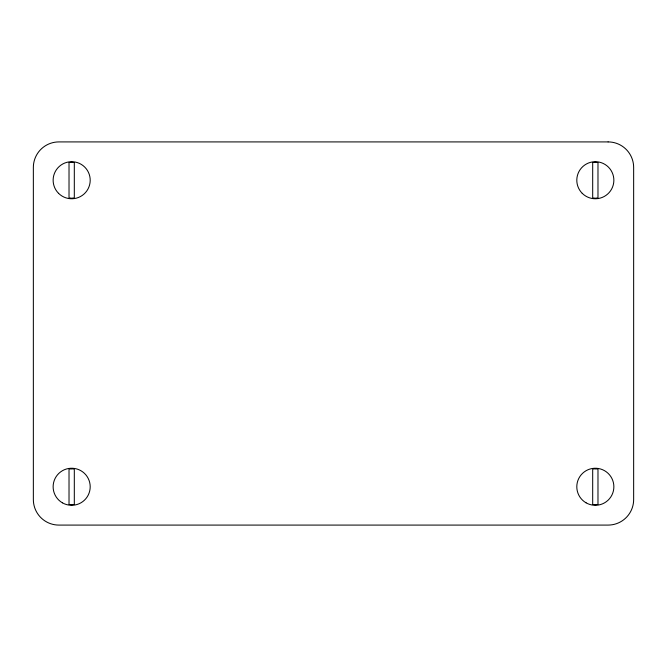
<?xml version="1.0" encoding="UTF-8"?>
<svg xmlns="http://www.w3.org/2000/svg" width="667" height="667" viewBox="0 0 667 667"><rect width="100%" height="100%" fill="white"/><g stroke="black" fill="none" stroke-linecap="round" stroke-linejoin="round"><path stroke-width="1" d="M71.669 162.239L69.018 162.59L69.018 197.874L71.669 198.224L74.312 197.874L74.312 162.59L71.669 162.239M595.331 162.239L592.688 162.59L592.688 197.874L595.331 198.224L597.982 197.874L597.982 162.59L595.331 162.239M71.669 468.776L69.018 469.126L69.018 504.41L71.669 504.761L74.312 504.41L74.312 469.126L71.669 468.776M595.331 468.776L592.688 469.126L592.688 504.41L595.331 504.761L597.982 504.41L597.982 469.126L595.331 468.776M608.104 141.913L58.896 141.913A25.546 25.546 0 0 0 33.35 167.459L33.35 499.541A25.546 25.546 0 0 0 58.896 525.087L608.104 525.087A25.546 25.546 0 0 0 633.65 499.541L633.65 167.459A25.546 25.546 0 0 0 608.104 141.913M58.563 193.338A18.534 18.534 0 0 0 89.57 185.026A18.534 18.534 0 0 0 66.867 162.331A18.534 18.534 0 0 0 58.563 193.338M582.233 193.338A18.534 18.534 0 0 0 613.231 185.026A18.534 18.534 0 0 0 590.537 162.331A18.534 18.534 0 0 0 582.233 193.338M586.068 502.818A18.534 18.534 0 0 0 613.865 486.768A18.534 18.534 0 0 0 586.068 470.719A18.534 18.534 0 0 0 586.068 502.818M62.398 502.818A18.534 18.534 0 0 0 90.195 486.768A18.534 18.534 0 0 0 62.398 470.719A18.534 18.534 0 0 0 62.398 502.818"/></g></svg>
